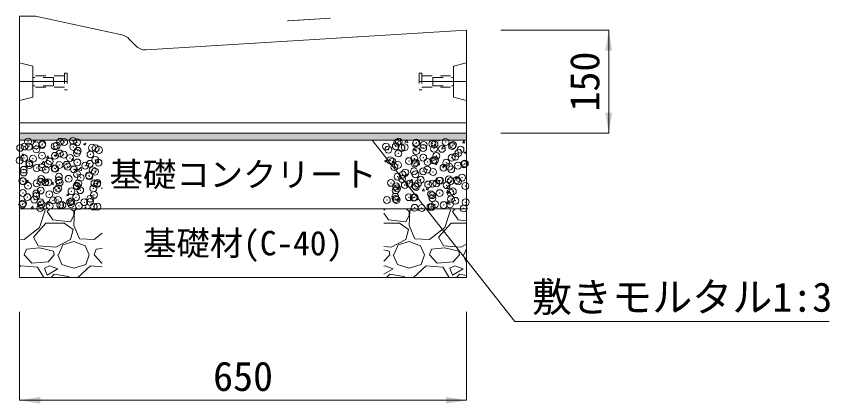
# Model space of a CAD drawing. Units: millimetres at full size. Extents: x 10958 to 33220, y 2125 to 9550.
# Drawn here: x 24765 to 25949, y 6528 to 7092 of the extents above; entities that cross this region are included whole.
import ezdxf
from ezdxf.enums import TextEntityAlignment as Align

# ---------------------------------------------------------------- set-up
doc = ezdxf.new("R2010")
doc.units = ezdxf.units.MM
doc.header["$LTSCALE"] = 20
doc.header["$PDMODE"] = 32
doc.header["$PDSIZE"] = 10
doc.linetypes.add('USER1', pattern=[1.35, 0.75, -0.6])
for name, color, linetype, lineweight in [('インサート', 3, 'USER1', 5), ('ハッチング_基礎', 150, 'Continuous', 5), ('中心線', 1, 'Continuous', 13), ('寸法線', 7, 'Continuous', 13), ('引出線', 4, 'Continuous', 13), ('本体', 2, 'Continuous', 13), ('舗装・基礎', 3, 'Continuous', 13)]:
    doc.layers.add(name, color=color, linetype=linetype, lineweight=lineweight)
doc.layers.add('ハッチング_モルタル', color=30, linetype='Continuous')
doc.layers.add('文字', color=41, linetype='Continuous')
doc.styles.add('ＭＳ ゴシック', font='')
doc.styles.get('ＭＳ ゴシック').set_extended_font_data('MS Gothic')

# ---------------------------------------------------------------- blocks, each defined once
blk = doc.blocks.new('filled_arrow')
at = {"color": 0, "linetype": 'Continuous', "lineweight": -2}
blk.add_solid([(7.5, 1.25), (0, 0), (7.5, -1.25)], dxfattribs=at)
blk = doc.blocks.new('open_arrow')
at = {"color": 0, "linetype": 'Continuous', "lineweight": -2}
blk.add_lwpolyline([(7.5, 1.25), (0, 0), (7.5, -1.25)], dxfattribs=at)

msp = doc.modelspace()

# ---------------------------------------------------------------- hatches: boundary and pattern name
at = {"layer": 'ハッチング_モルタル'}
msp.add_hatch(color=256, dxfattribs=at).paths.add_polyline_path([(25420.27, 6911.82), (25420.27, 6921.82), (24770.27, 6921.82), (24770.27, 6911.82)])

# ---------------------------------------------------------------- linework, layer by layer
at = {"layer": 'インサート'}
for p, q in [((24839.27, 7008.82), (24835.27, 7008.82)), ((24835.27, 7008.82), (24835.27, 6984.82)), ((24839.27, 7008.82), (24839.27, 6984.82)), ((25351.27, 7008.82), (25355.27, 7008.82)), ((25351.27, 7008.82), (25351.27, 6984.82)), ((25355.27, 7008.82), (25355.27, 6984.82)), ((24835.27, 7005.07), (24789.27, 7005.07)), ((24789.27, 7005.07), (24789.27, 6988.57)), ((24819.27, 7002.82), (24789.27, 7002.82)), ((24819.27, 7002.82), (24819.27, 6990.82)), ((25355.27, 7005.07), (25401.27, 7005.07)), ((25371.27, 7002.82), (25401.27, 7002.82)), ((25371.27, 7002.82), (25371.27, 6990.82)), ((25401.27, 7005.07), (25401.27, 6988.57)), ((24819.27, 6990.82), (24789.27, 6990.82)), ((24835.27, 6988.57), (24789.27, 6988.57)), ((24839.27, 6984.82), (24835.27, 6984.82)), ((25351.27, 6984.82), (25355.27, 6984.82)), ((25355.27, 6988.57), (25401.27, 6988.57)), ((25371.27, 6990.82), (25401.27, 6990.82))]:
    msp.add_line(p, q, dxfattribs=at)
at = {"layer": 'ハッチング_基礎'}
for p, q in [((24789.96, 6909.96), (24793.52, 6911.33)), ((24792.48, 6908.25), (24793.51, 6911.32)), ((25330.41, 6908.46), (25333.62, 6911.82)), ((25334.92, 6907.76), (25334.45, 6911.82)), ((25378.18, 6911.11), (25378.77, 6911.82)), ((25378.18, 6911.11), (25381.22, 6910.85)), ((25381.2, 6910.84), (25381.02, 6911.82)), ((24789.96, 6909.95), (24792.48, 6908.25)), ((24862.96, 6905.88), (24865.49, 6904.18)), ((24862.97, 6905.89), (24866.52, 6907.26)), ((24865.49, 6904.18), (24866.52, 6907.25)), ((25330.4, 6908.47), (25334.92, 6907.77)), ((25343.69, 6897.87), (25347.24, 6899.23)), ((25346.21, 6896.15), (25347.24, 6899.22)), ((25384.62, 6900.06), (25388.58, 6904.18)), ((25384.62, 6900.06), (25389.14, 6899.36)), ((25389.14, 6899.35), (25388.58, 6904.18)), ((25414.62, 6907.92), (25417.07, 6910.84)), ((25414.62, 6907.92), (25417.66, 6907.66)), ((25417.64, 6907.65), (25417.05, 6910.84)), ((24772.85, 6888.88), (24775.3, 6891.8)), ((24772.85, 6888.88), (24775.89, 6888.62)), ((24775.87, 6888.61), (24775.28, 6891.8)), ((24809.29, 6885.69), (24811.74, 6888.61)), ((24812.31, 6885.42), (24811.72, 6888.61)), ((24820.28, 6889.51), (24823.84, 6890.88)), ((24820.28, 6889.5), (24822.81, 6887.8)), ((24822.81, 6887.8), (24823.84, 6890.87)), ((25343.68, 6897.86), (25346.21, 6896.15)), ((25416.69, 6893.8), (25420.25, 6895.17)), ((25416.69, 6893.79), (25419.22, 6892.09)), ((25419.22, 6892.09), (25420.25, 6895.16)), ((24801.72, 6876.76), (24805.68, 6880.88)), ((24801.72, 6876.77), (24806.23, 6876.07)), ((24806.23, 6876.06), (24805.67, 6880.88)), ((24809.29, 6885.69), (24812.33, 6885.43)), ((24845.73, 6882.51), (24848.18, 6885.43)), ((24845.73, 6882.51), (24848.76, 6882.24)), ((24848.74, 6882.24), (24848.16, 6885.42)), ((24882.16, 6879.32), (24884.61, 6882.24)), ((24882.16, 6879.32), (24885.2, 6879.05)), ((24885.18, 6879.05), (24884.59, 6882.23)), ((25301, 6881.48), (25304.56, 6882.85)), ((25301, 6881.47), (25303.53, 6879.77)), ((25303.53, 6879.77), (25304.56, 6882.84)), ((25312.36, 6879.28), (25314.81, 6882.19)), ((25312.36, 6879.28), (25315.39, 6879.01)), ((25315.37, 6879.01), (25314.79, 6882.19)), ((25348.8, 6876.09), (25351.24, 6879.01)), ((25348.8, 6876.09), (25351.83, 6875.82)), ((25351.81, 6875.82), (25351.22, 6879)), ((25374.01, 6877.42), (25377.57, 6878.78)), ((25374.01, 6877.41), (25376.53, 6875.7)), ((25376.53, 6875.7), (25377.56, 6878.77)), ((25385.23, 6872.9), (25387.68, 6875.82)), ((25388.25, 6872.63), (25387.66, 6875.81)), ((24777.6, 6873.13), (24781.16, 6874.49)), ((24777.6, 6873.12), (24780.12, 6871.41)), ((24780.12, 6871.41), (24781.15, 6874.48)), ((24850.6, 6869.05), (24853.13, 6867.34)), ((24850.61, 6869.06), (24854.16, 6870.42)), ((24853.13, 6867.34), (24854.16, 6870.41)), ((24855.93, 6868.36), (24860.45, 6867.66)), ((24855.94, 6868.35), (24859.89, 6872.48)), ((24860.45, 6867.65), (24859.89, 6872.48)), ((25385.23, 6872.9), (25388.27, 6872.63)), ((24779.9, 6850.67), (24782.35, 6853.59)), ((24782.92, 6850.4), (24782.33, 6853.59)), ((24807.92, 6852.67), (24811.48, 6854.04)), ((24807.92, 6852.66), (24810.45, 6850.96)), ((24810.45, 6850.96), (24811.48, 6854.03)), ((25331.32, 6861.02), (25333.85, 6859.32)), ((25331.33, 6861.03), (25334.88, 6862.4)), ((25333.85, 6859.32), (25334.88, 6862.39)), ((25337.14, 6850.57), (25341.1, 6854.69)), ((25341.66, 6849.87), (25341.1, 6854.69)), ((25404.33, 6856.96), (25407.89, 6858.33)), ((25404.33, 6856.95), (25406.86, 6855.25)), ((25406.86, 6855.25), (25407.89, 6858.32)), ((24779.9, 6850.67), (24782.94, 6850.4)), ((24816.34, 6847.48), (24818.79, 6850.4)), ((24816.34, 6847.48), (24819.38, 6847.22)), ((24819.36, 6847.21), (24818.77, 6850.4)), ((24852.78, 6844.3), (24855.22, 6847.21)), ((24852.78, 6844.29), (24855.81, 6844.03)), ((24855.79, 6844.03), (24855.21, 6847.21)), ((24880.93, 6848.6), (24884.49, 6849.97)), ((24880.93, 6848.59), (24883.45, 6846.89)), ((24883.45, 6846.89), (24884.48, 6849.96)), ((24889.21, 6841.11), (24890.27, 6842.36)), ((24889.21, 6841.11), (24890.27, 6841.01)), ((25319.41, 6841.06), (25321.86, 6843.98)), ((25319.41, 6841.06), (25322.44, 6840.8)), ((25322.42, 6840.79), (25321.84, 6843.98)), ((25337.14, 6850.58), (25341.66, 6849.88)), ((25355.84, 6837.88), (25358.29, 6840.8)), ((25358.86, 6837.61), (25358.27, 6840.79)), ((25361.65, 6840.58), (25365.21, 6841.94)), ((25361.65, 6840.57), (25364.17, 6838.86)), ((25364.17, 6838.86), (25365.2, 6841.93)), ((25391.36, 6842.16), (25395.32, 6846.29)), ((25391.36, 6842.17), (25395.87, 6841.47)), ((25395.87, 6841.46), (25395.31, 6846.28)), ((24838.24, 6832.21), (24840.77, 6830.51)), ((24838.25, 6832.22), (24841.8, 6833.58)), ((24840.77, 6830.51), (24841.8, 6833.57)), ((25355.84, 6837.88), (25358.88, 6837.61)), ((25392.28, 6834.69), (25394.73, 6837.61)), ((25392.28, 6834.69), (25395.32, 6834.42)), ((25395.3, 6834.42), (25394.71, 6837.6)), ((24795.56, 6815.83), (24799.12, 6817.2)), ((24798.09, 6814.12), (24799.12, 6817.19)), ((24808.45, 6818.87), (24812.41, 6822.99)), ((24808.45, 6818.87), (24812.97, 6818.17)), ((24812.97, 6818.17), (24812.41, 6822.99)), ((25318.96, 6824.18), (25321.49, 6822.48)), ((25318.97, 6824.19), (25322.52, 6825.56)), ((25321.49, 6822.48), (25322.52, 6825.55)), ((25391.97, 6820.12), (25395.53, 6821.49)), ((25391.97, 6820.11), (25394.5, 6818.41)), ((25394.5, 6818.41), (25395.53, 6821.48)), ((24786.95, 6812.46), (24789.4, 6815.38)), ((24786.95, 6812.46), (24789.99, 6812.19)), ((24789.97, 6812.19), (24789.38, 6815.37)), ((24795.56, 6815.83), (24798.09, 6814.12)), ((24799.31, 6784.55), (24807.44, 6809.95)), ((24807.44, 6809.95), (24806.3, 6811.82)), ((24814.39, 6811.82), (24810.49, 6807.92)), ((24810.49, 6807.92), (24818.62, 6795.73)), ((24825.52, 6811.82), (24825.84, 6812.19)), ((24825.89, 6811.82), (24825.82, 6812.19)), ((24849.1, 6807.92), (24844.65, 6811.82)), ((24850.11, 6808.94), (24849.1, 6787.6)), ((24849.1, 6801.82), (24849.1, 6807.92)), ((24853.27, 6811.82), (24850.11, 6808.94)), ((24863.97, 6811.82), (24866.63, 6814.58)), ((24866.95, 6811.82), (24866.62, 6814.58)), ((24868.7, 6811.82), (24872.13, 6813.13)), ((24871.68, 6811.82), (24872.12, 6813.12)), ((25302.39, 6811.82), (25300.27, 6809.7)), ((25300.27, 6805.25), (25306.62, 6795.73)), ((25337.1, 6807.92), (25332.65, 6811.82)), ((25338.11, 6808.94), (25337.1, 6787.6)), ((25337.1, 6801.82), (25337.1, 6807.92)), ((25341.27, 6811.82), (25338.11, 6808.94)), ((25388.91, 6784.55), (25397.04, 6809.95)), ((25397.04, 6809.95), (25395.9, 6811.82)), ((25403.99, 6811.82), (25400.09, 6807.92)), ((25400.09, 6807.92), (25408.22, 6795.73)), ((24818.62, 6795.73), (24844.02, 6792.68)), ((24844.02, 6792.68), (24849.1, 6801.82)), ((25306.62, 6795.73), (25332.02, 6792.68)), ((25332.02, 6792.68), (25337.1, 6801.82)), ((25408.22, 6795.73), (25420.27, 6794.28)), ((24776.96, 6767.28), (24799.31, 6784.55)), ((24790.17, 6770.33), (24808.46, 6790.65)), ((24808.46, 6790.65), (24834.87, 6790.65)), ((24834.87, 6790.65), (24848.08, 6781.5)), ((24848.08, 6781.5), (24844.02, 6767.28)), ((24849.1, 6787.6), (24857.23, 6768.3)), ((25300.27, 6790.65), (25322.87, 6790.65)), ((25322.87, 6790.65), (25336.08, 6781.5)), ((25336.08, 6781.5), (25332.02, 6767.28)), ((25337.1, 6787.6), (25345.23, 6768.3)), ((25366.56, 6767.28), (25388.91, 6784.55)), ((25379.77, 6770.33), (25398.06, 6790.65)), ((25398.06, 6790.65), (25420.27, 6790.65)), ((24797.28, 6758.14), (24790.17, 6770.33)), ((24878.56, 6767.28), (24890.27, 6776.32)), ((25386.88, 6758.14), (25379.77, 6770.33)), ((24770.27, 6767.6), (24776.96, 6767.28)), ((24822.68, 6756.1), (24797.28, 6758.14)), ((24844.02, 6767.28), (24822.68, 6756.1)), ((24826.75, 6744.93), (24832.84, 6759.15)), ((24832.84, 6759.15), (24849.1, 6764.23)), ((24849.1, 6764.23), (24865.35, 6758.14)), ((24857.23, 6768.3), (24878.56, 6767.28)), ((24865.35, 6758.14), (24871.45, 6744.93)), ((25332.02, 6767.28), (25310.68, 6756.1)), ((25314.75, 6744.93), (25320.84, 6759.15)), ((25320.84, 6759.15), (25337.1, 6764.23)), ((25337.1, 6764.23), (25353.35, 6758.14)), ((25345.23, 6768.3), (25366.56, 6767.28)), ((25353.35, 6758.14), (25359.45, 6744.93)), ((25412.28, 6756.1), (25386.88, 6758.14)), ((25420.27, 6760.29), (25412.28, 6756.1)), ((24776.96, 6744.93), (24780.01, 6753.06)), ((24799.31, 6755.09), (24780.01, 6753.06)), ((24819.63, 6750.01), (24799.31, 6755.09)), ((24820.65, 6744.93), (24819.63, 6750.01)), ((24878.56, 6744.93), (24881.61, 6753.06)), ((24890.27, 6753.97), (24881.61, 6753.06)), ((25310.68, 6756.1), (25300.27, 6756.94)), ((25307.63, 6750.01), (25300.27, 6751.85)), ((25308.65, 6744.93), (25307.63, 6750.01)), ((25366.56, 6744.93), (25369.61, 6753.06)), ((25388.91, 6755.09), (25369.61, 6753.06)), ((25409.23, 6750.01), (25388.91, 6755.09)), ((25410.25, 6744.93), (25409.23, 6750.01)), ((25416.35, 6744.93), (25420.27, 6754.07)), ((24788.14, 6732.74), (24776.96, 6744.93)), ((24811.51, 6734.77), (24788.14, 6732.74)), ((24820.65, 6744.93), (24811.51, 6734.77)), ((24825.73, 6744.93), (24831.83, 6730.7)), ((24866.37, 6730.7), (24871.45, 6744.93)), ((24889.74, 6732.74), (24878.56, 6744.93)), ((25308.65, 6744.93), (25300.27, 6735.61)), ((25313.73, 6744.93), (25319.83, 6730.7)), ((25354.37, 6730.7), (25359.45, 6744.93)), ((25377.74, 6732.74), (25366.56, 6744.93)), ((25401.11, 6734.77), (25377.74, 6732.74)), ((25410.25, 6744.93), (25401.11, 6734.77)), ((25415.33, 6744.93), (25420.27, 6733.41)), ((24771.88, 6728.67), (24770.27, 6727.2)), ((24796.27, 6726.64), (24771.88, 6728.67)), ((24805.33, 6711.82), (24796.27, 6726.64)), ((24813.54, 6728.67), (24806.43, 6725.62)), ((24806.43, 6725.62), (24810.49, 6715.46)), ((24810.49, 6715.46), (24825.73, 6724.61)), ((24825.73, 6724.61), (24813.54, 6728.67)), ((24831.83, 6730.7), (24849.1, 6725.62)), ((24849.1, 6725.62), (24866.37, 6730.7)), ((24873.48, 6728.67), (24855.02, 6711.82)), ((24890.27, 6727.27), (24873.48, 6728.67)), ((24890.27, 6732.78), (24889.74, 6732.74)), ((25301.54, 6728.67), (25300.27, 6728.13)), ((25300.27, 6716.53), (25313.73, 6724.61)), ((25313.73, 6724.61), (25301.54, 6728.67)), ((25319.83, 6730.7), (25337.1, 6725.62)), ((25337.1, 6725.62), (25354.37, 6730.7)), ((25361.48, 6728.67), (25343.02, 6711.82)), ((25385.87, 6726.64), (25361.48, 6728.67)), ((25394.93, 6711.82), (25385.87, 6726.64)), ((25403.14, 6728.67), (25396.03, 6725.62)), ((25396.03, 6725.62), (25400.09, 6715.46)), ((25400.09, 6715.46), (25415.33, 6724.61)), ((25415.33, 6724.61), (25403.14, 6728.67)), ((24820.65, 6716.48), (24815.99, 6711.82)), ((24840.97, 6713.43), (24820.65, 6716.48)), ((24842.82, 6711.82), (24840.97, 6713.43)), ((25308.65, 6716.48), (25303.99, 6711.82)), ((25328.97, 6713.43), (25308.65, 6716.48)), ((25330.82, 6711.82), (25328.97, 6713.43)), ((25410.25, 6716.48), (25405.59, 6711.82)), ((25420.27, 6714.98), (25410.25, 6716.48))]:
    msp.add_line(p, q, dxfattribs=at)
for p in [(24782.43, 6909.56), (24829.13, 6909.19), (24835.02, 6908.87), (24847.74, 6910.54), (24853.85, 6908.58), (25319.55, 6908.07), (25321.8, 6909.19), (25346.66, 6906.92), (25347.12, 6907.84), (25370.64, 6906.28), (25389.88, 6908.81), (24770.98, 6900.44), (24777.38, 6902.36), (24783.7, 6902.11), (24794.19, 6904.02), (24794.6, 6898.41), (24802.94, 6904.64), (24803.47, 6905.94), (24821.31, 6902.87), (24824.23, 6903.49), (24848.43, 6901.73), (24854.89, 6896.09), (24875.55, 6900.58), (24880.97, 6899.67), (24885.7, 6897.26), (25303.14, 6902.39), (25306.6, 6897.85), (25317.49, 6902.75), (25325.84, 6900.38), (25330.26, 6901.25), (25347.27, 6895.85), (25357.37, 6900.1), (25357.92, 6904.6), (25372.92, 6899.1), (25373.78, 6905.78), (25384.49, 6898.95), (25399.31, 6902.91), (25400.9, 6904.63), (25411.61, 6897.81), (24776.77, 6885.45), (24789.58, 6884.61), (24802.85, 6889.03), (24821.66, 6888.83), (24828.51, 6892.28), (24834.38, 6890.51), (24843.63, 6885.72), (24853.62, 6893.04), (24873.25, 6890.8), (24880.36, 6882.76), (25321.18, 6892.27), (25344.56, 6884.57), (25357.28, 6886.24), (25374.65, 6882.61), (25376.52, 6888.77), (25398.69, 6886), (25404.27, 6887.7), (25408.6, 6893), (24770.34, 6882.08), (24784.3, 6878.06), (24784.38, 6875.55), (24795.01, 6871.23), (24802.23, 6872.12), (24811.42, 6876.91), (24814, 6880.63), (24827.89, 6875.37), (24838.54, 6875.77), (24840.25, 6873), (24854.27, 6879.18), (24865.66, 6874.62), (24872.34, 6877.23), (24885.05, 6878.9), (25309.44, 6882.25), (25312.48, 6880.34), (25315.39, 6872.44), (25320.56, 6875.36), (25336.56, 6881.1), (25345.02, 6877.53), (25346.65, 6878.94), (25363.67, 6879.96), (25372.31, 6882.19), (25386.82, 6871.46), (25390.79, 6878.81), (25395.24, 6872.96), (25407.95, 6874.64), (25416.44, 6876.55), (25417.91, 6877.66), (24776.15, 6868.54), (24776.21, 6864.57), (24808.3, 6868.8), (24821.01, 6870.47), (24822.13, 6870.09), (24849.25, 6868.94), (24853.66, 6862.27), (24871.16, 6860.49), (24871.69, 6858.87), (24876.37, 6867.8), (24879.74, 6865.85), (25327.57, 6861.29), (25331.2, 6864.53), (25343.91, 6866.2), (25346.03, 6862.03), (25357.19, 6866.38), (25363.15, 6868.74), (25371.69, 6865.28), (25398.07, 6869.09), (24774.2, 6852.24), (24775.53, 6851.63), (24794.93, 6848.76), (24801.31, 6851.09), (24801.61, 6855.21), (24807.65, 6850.43), (24811.9, 6850.32), (24826.89, 6852.97), (24827.27, 6858.46), (24828.43, 6849.94), (24841.53, 6855.41), (24855.55, 6848.8), (24858.97, 6857.19), (24879.12, 6848.94), (24882.67, 6847.65), (24883.33, 6849.34), (25310.26, 6849.47), (25319.95, 6858.45), (25326.66, 6855.14), (25337.38, 6848.32), (25349.79, 6848.7), (25353.78, 6854), (25364.49, 6847.17), (25371.07, 6848.37), (25376.59, 6848.6), (25380.9, 6852.85), (25381.87, 6852.93), (25394.59, 6854.6), (25397.46, 6852.18), (25406.22, 6853.68), (25408.02, 6851.71), (25413.83, 6857.13), (24782.28, 6845.24), (24800.99, 6838.3), (24824.08, 6839.17), (24826.65, 6841.55), (24845.61, 6837.15), (24853.04, 6845.36), (24853.7, 6844.25), (24858.33, 6838.83), (24877.56, 6841.36), (25317.34, 6838.43), (25317.83, 6844.49), (25319.33, 6841.54), (25330.55, 6846.17), (25345.41, 6845.12), (25346.97, 6843.51), (25391.61, 6846.03), (25396.84, 6835.27), (25400.47, 6837.1), (25418.73, 6844.88), (24774.91, 6834.72), (24781.57, 6828.72), (24791.42, 6825.13), (24794.29, 6830.4), (24794.45, 6834.08), (24813.53, 6832.93), (24818.54, 6823.99), (24826.04, 6824.64), (24852.42, 6828.45), (24873.1, 6826.47), (24878.5, 6832.02), (25304.47, 6824.46), (25316.56, 6829.32), (25317.19, 6826.13), (25318.71, 6824.63), (25336.43, 6828.67), (25343.68, 6828.18), (25344.79, 6828.21), (25368.51, 6832.89), (25370.45, 6831.46), (25370.79, 6827.03), (25381.23, 6834.56), (25397.91, 6825.88), (25404.12, 6823.37), (24774.29, 6817.81), (24775.01, 6819.45), (24800.16, 6812.89), (24800.38, 6821.39), (24802.13, 6818.31), (24813.85, 6816.3), (24829.25, 6817.16), (24832.24, 6817.12), (24843.48, 6821.39), (24844.96, 6818.79), (24845.66, 6822.84), (24856.37, 6816.02), (24864.2, 6821.33), (24872.78, 6821.69), (24877.89, 6815.11), (24883.49, 6814.87), (25344.87, 6813.2), (25355.14, 6812.85), (25367.86, 6814.53), (25369.84, 6814.55), (25374.5, 6818.29), (25387.1, 6817.06), (25396.22, 6818.36), (25416.29, 6812.22), (25419.18, 6821.28)]:
    msp.add_point(p, dxfattribs=at)
at = {"layer": '中心線'}
for p, q in [((24770.27, 6996.82), (24839.27, 6996.82)), ((25420.27, 6996.82), (25351.27, 6996.82))]:
    msp.add_line(p, q, dxfattribs=at)
at = {"layer": '寸法線'}
for p, q in [((25470.27, 7071.82), (25627.23, 7071.82)), ((25627.23, 7071.82), (25627.23, 6921.82)), ((25470.27, 6921.82), (25627.23, 6921.82)), ((24770.27, 6661.82), (24770.27, 6533.23)), ((25420.27, 6661.82), (25420.27, 6533.23)), ((24770.27, 6533.23), (25420.27, 6533.23))]:
    msp.add_line(p, q, dxfattribs=at)
at = {"layer": '引出線'}
for points in [[(25159.93, 7085.3), (25222.49, 7089.17), (25169.14, 7085.87)], [(25283.1, 6911.82), (25490.59, 6648.03), (25948, 6648.03)]]:
    msp.add_lwpolyline(points, dxfattribs=at)
at = {"layer": '本体'}
for p, q in [((24770.27, 7091.82), (24770.27, 6921.82)), ((24770.27, 7091.82), (24793.27, 7091.82)), ((24919.01, 7064.87), (24793.27, 7091.82)), ((25420.27, 7071.82), (24954.49, 7043)), ((25420.27, 7071.82), (25420.27, 6921.82)), ((24929.72, 7058.65), (24938.78, 7049.16)), ((25420.27, 6921.82), (24770.27, 6921.82))]:
    msp.add_line(p, q, dxfattribs=at)
at = {"layer": '本体', "lineweight": 9}
for p, q in [((24770.27, 7024.32), (24789.27, 7019.32)), ((24789.27, 7019.32), (24789.27, 6974.32)), ((25420.27, 7024.32), (25401.27, 7019.32)), ((25401.27, 7019.32), (25401.27, 6974.32)), ((24770.27, 6969.32), (24789.27, 6974.32)), ((25420.27, 6969.32), (25401.27, 6974.32))]:
    msp.add_line(p, q, dxfattribs=at)
at = {"layer": '本体', "lineweight": 5}
msp.add_line((25420.27, 6936.82), (24770.27, 6936.82), dxfattribs=at)
at = {"layer": '本体'}
for centre, start, end in [((24914.82, 7045.31), 41.80792, 77.90524), ((24953.25, 7062.97), 223.66772, 273.53956)]:
    msp.add_arc(centre, 20, start, end, dxfattribs=at)
at = {"layer": '舗装・基礎'}
for points in [[(24770.27, 6921.82), (25420.27, 6921.82), (25420.27, 6911.82), (24770.27, 6911.82)], [(24770.27, 6911.82), (25420.27, 6911.82), (25420.27, 6811.82), (24770.27, 6811.82)], [(24770.27, 6811.82), (25420.27, 6811.82), (25420.27, 6711.82), (24770.27, 6711.82)]]:
    msp.add_lwpolyline(points, close=True, dxfattribs=at)

# ---------------------------------------------------------------- block references
at = {"layer": '寸法線', "xscale": 4, "yscale": 4}
for p, rotation in [((25627.23, 7071.82), 270), ((25627.23, 6921.82), 90), ((25420.27, 6533.23), 180)]:
    msp.add_blockref('filled_arrow', p, dxfattribs=dict(at, rotation=rotation))
msp.add_blockref('filled_arrow', (24770.27, 6533.23), dxfattribs=at)
at = {"layer": '引出線', "xscale": 0.133, "yscale": 0.133}
for name, p, rotation in [('open_arrow', (25159.93, 7085.3), 3.5), ('filled_arrow', (25283.1, 6911.82), 308.2)]:
    msp.add_blockref(name, p, dxfattribs=dict(at, rotation=rotation))

# ---------------------------------------------------------------- texts
at = {"layer": '寸法線', "style": 'ＭＳ ゴシック'}
msp.add_text('150', height=42.72, rotation=90, dxfattribs=at).set_placement((25592.23, 6996.82), align=Align.MIDDLE_CENTER)
msp.add_text('650', height=42.72, dxfattribs=at).set_placement((25095.27, 6568.23), align=Align.MIDDLE_CENTER)
at = {"layer": '引出線', "style": 'ＭＳ ゴシック'}
msp.add_text('敷きモルタル1:3', height=42.72, dxfattribs=at).set_placement((25515.59, 6704.77), align=Align.TOP_LEFT)
at = {"layer": '文字', "style": 'ＭＳ ゴシック'}
for s, p in [('基礎コンクリート', (25095.27, 6861.82)), ('基礎材(C-40)', (25095.27, 6761.82))]:
    msp.add_text(s, height=35.6, dxfattribs=at).set_placement(p, align=Align.MIDDLE_CENTER)

doc.saveas('drawing.dxf')
